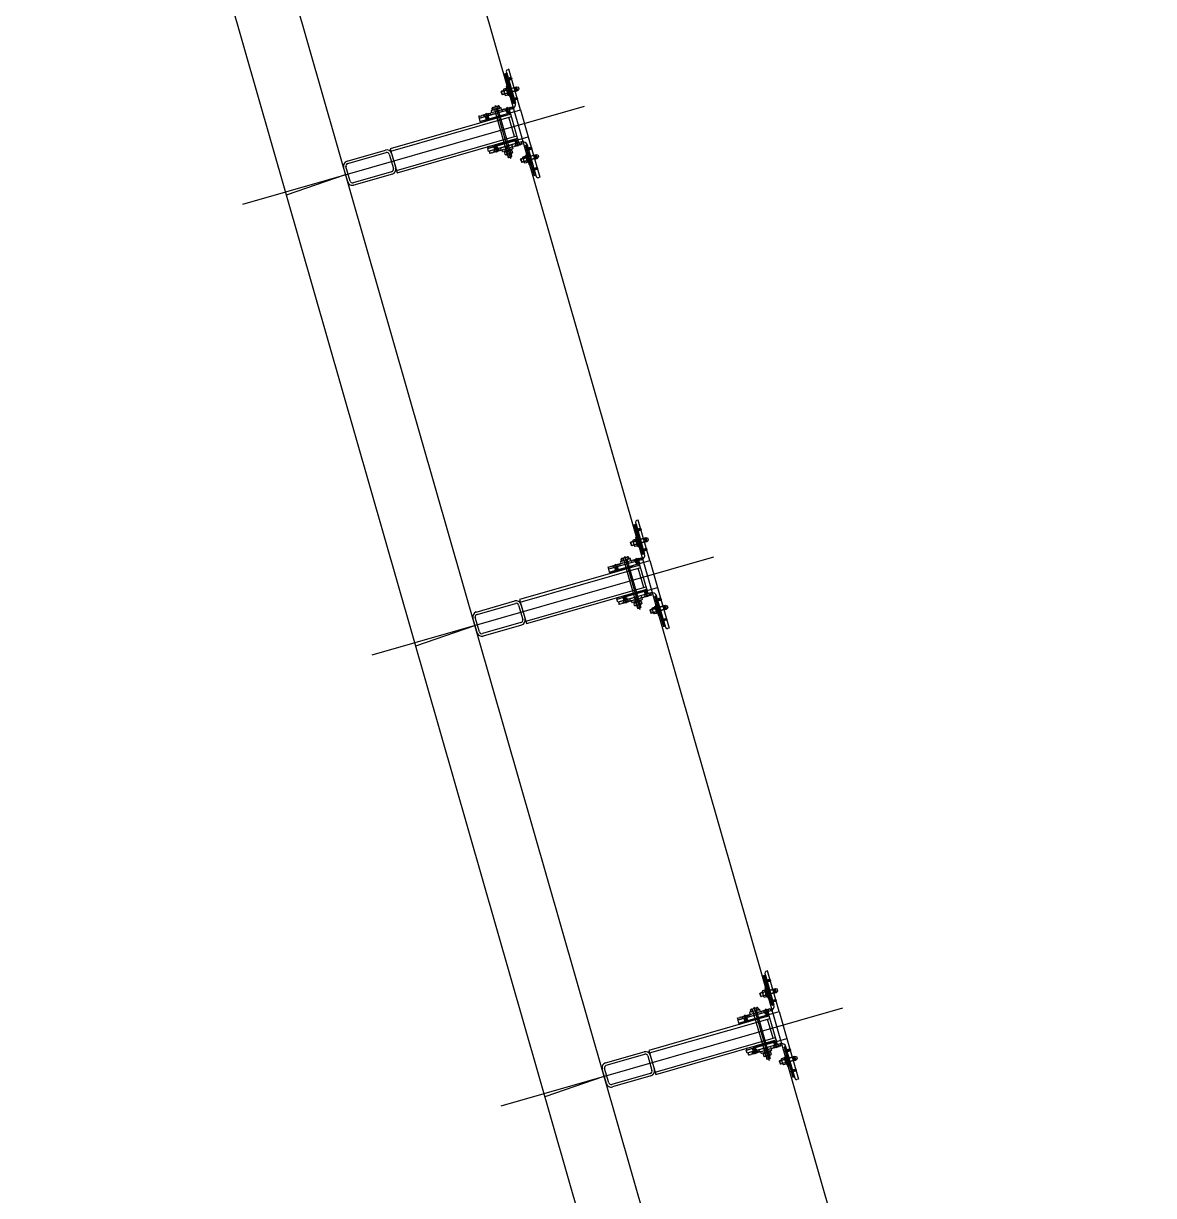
# Model space of a CAD drawing. Extents: x 809487 to 809680, y 818779 to 819225.
# Drawn here: x 809509.129 to 809512.747, y 819017.524 to 819021.277 of the extents above; entities that cross this region are included whole.
import ezdxf

# ---------------------------------------------------------------- set-up
doc = ezdxf.new("R2010")
doc.units = 0
for name, color, linetype in [('Default', 7, 'Continuous'), ('F-Glazing', 7, 'Continuous'), ('MAJ223__', 7, 'Continuous'), ('MAJ292_1', 7, 'Continuous'), ('MAJ292__', 7, 'Continuous'), ('MAJ314__scope', 7, 'Continuous'), ('MAJ318__', 7, 'Continuous'), ('MAJ322__', 7, 'Continuous'), ('MAJ325__', 7, 'Continuous'), ('MAJ520__', 7, 'Continuous'), ('WELDING', 7, 'Continuous')]:
    doc.layers.add(name, color=color, linetype=linetype)

# ---------------------------------------------------------------- blocks, each defined once
blk = doc.blocks.new('A$C62E2240C')
at = {"layer": 'MAJ223__'}
for p, q in [((-0.005, -0.01), (0.0181, -0.01)), ((0.005, -0.0058), (0.0135, -0.0058)), ((0.005, -0.0142), (0.0135, -0.0142)), ((0.0127, -0.005), (0.0127, -0.015))]:
    blk.add_line(p, q, dxfattribs=at)
blk.add_lwpolyline([(0, 0), (0.005, -0.005), (0.005, -0.015), (0, -0.02)], close=True, dxfattribs=at)
for points in [[(0, -0.0113), (0.0033, -0.0113), (0.0033, -0.0088), (0, -0.0088)], [(0.005, -0.005), (0.0127, -0.005), (0.0135, -0.0058), (0.0135, -0.0142), (0.0127, -0.015), (0.005, -0.015)]]:
    blk.add_lwpolyline(points, dxfattribs=at)
blk = doc.blocks.new('TM12NUT')
at = {"layer": 'Default'}
for p, q in [((0.0078, 0), (-0.0078, 0)), ((-0.0104, -0.0015), (-0.0104, -0.0085)), ((-0.0078, -0.01), (0.0078, -0.01)), ((-0.0052, -0.0085), (-0.0052, -0.0015)), ((0.0052, -0.0085), (0.0052, -0.0015)), ((0.0104, -0.0085), (0.0104, -0.0015))]:
    blk.add_line(p, q, dxfattribs=at)
for centre, radius, start, end in [((0, -0.0098), 0.00979, 57.7958, 122.2042), ((0.0078, -0.003), 0.00301, 30, 150), ((-0.0078, -0.003), 0.00301, 30, 150), ((-0.0078, -0.007), 0.00301, 210, 330), ((0, -0.0002), 0.00979, 237.7958, 302.2042), ((0.0078, -0.007), 0.00301, 210, 330)]:
    blk.add_arc(centre, radius, start, end, dxfattribs=at)
blk = doc.blocks.new('M12_WASH')
at = {"layer": 'Default'}
for p, q in [((0.0025, 0.0016), (0, 0.0009)), ((0, -0.0016), (0.0025, -0.0009))]:
    blk.add_line(p, q, dxfattribs=at)
blk.add_lwpolyline([(0, -0.012), (0.0025, -0.012), (0.0025, 0.012), (0, 0.012)], close=True, dxfattribs=at)
blk = doc.blocks.new('A$C392C4054')
at = {"layer": 'Default'}
for p, q in [((0.013, 0.05), (0, 0.05)), ((0.013, 0.047), (0, 0.047)), ((0.0016, 0.0468), (0.0016, 0)), ((0.0114, 0.0468), (0.0114, 0))]:
    blk.add_line(p, q, dxfattribs=at)
at = {"layer": 'MAJ292_1'}
for p, q in [((0.0005, 0.047), (0.0005, 0.0468)), ((0.0125, 0.047), (0.0125, 0.0468))]:
    blk.add_line(p, q, dxfattribs=at)
at = {"layer": 'MAJ318__'}
for p, q in [((0, 0.0517), (0.003, 0.057)), ((0, 0.0468), (0, 0.0517)), ((0.013, 0.0515), (0, 0.0515)), ((0.013, 0.0468), (0, 0.0468)), ((0.0005, 0.0468), (0.0005, 0.0011)), ((0.01, 0.057), (0.003, 0.057)), ((0.013, 0.0517), (0.01, 0.057)), ((0.0125, 0.0468), (0.0125, 0.0011)), ((0.013, 0.0468), (0.013, 0.0517)), ((0.0005, 0.0011), (0.0016, 0)), ((0.0125, 0.0011), (0.0005, 0.0011)), ((0.0054, 0), (0.0016, 0)), ((0.0065, 0.0011), (0.0054, 0)), ((0.0065, 0.0011), (0.0076, 0)), ((0.0114, 0), (0.0076, 0)), ((0.0114, 0), (0.0125, 0.0011))]:
    blk.add_line(p, q, dxfattribs=at)
blk = doc.blocks.new('M06MC13')
at = {"layer": 'Default'}
for p, q in [((-0.005, 0), (0.018, 0)), ((0.003, 0.0025), (0.013, 0.0025)), ((0.0125, -0.003), (0.0125, 0.003)), ((0.003, -0.0025), (0.013, -0.0025))]:
    blk.add_line(p, q, dxfattribs=at)
blk.add_lwpolyline([(0, -0.006), (0.003, -0.003), (0.003, 0.003), (0, 0.006)], close=True, dxfattribs=at)
for points in [[(0, 0.00075), (0.002, 0.00075), (0.002, -0.00075), (0, -0.00075)], [(0.003, -0.003), (0.0125, -0.003), (0.013, -0.0025), (0.013, 0.0025), (0.0125, 0.003), (0.003, 0.003)]]:
    blk.add_lwpolyline(points, dxfattribs=at)
blk = doc.blocks.new('M12HB160')
at = {"layer": 'Default'}
for p, q in [((-0.013, 0), (0.165, 0)), ((0.125, 0.005), (0.16, 0.005)), ((0.159, -0.006), (0.159, 0.006)), ((0.125, -0.005), (0.16, -0.005))]:
    blk.add_line(p, q, dxfattribs=at)
blk.add_lwpolyline([(-0.0065, -0.012), (-0.008, -0.0105), (-0.008, 0.0105), (-0.0065, 0.012), (0, 0.012), (0, -0.012)], close=True, dxfattribs=at)
for points in [[(-0.0064, 0.006), (0, 0.006), (0, 0.012), (-0.0064, 0.012)], [(0, -0.006), (0.159, -0.006), (0.16, -0.005), (0.16, 0.005), (0.159, 0.006), (0, 0.006)], [(0.124, -0.006), (0.125, -0.005), (0.125, 0.005), (0.124, 0.006)], [(-0.0064, -0.012), (0, -0.012), (0, -0.006), (-0.0064, -0.006)]]:
    blk.add_lwpolyline(points, dxfattribs=at)
for centre, radius, start, end in [((-0.0044, 0.009), 0.0036, 123.6264, 236.3736), ((0.004, 0), 0.012, 150, 210), ((-0.0044, -0.009), 0.0036, 123.6264, 236.3736)]:
    blk.add_arc(centre, radius, start, end, dxfattribs=at)
blk = doc.blocks.new('M12_NUT1')
at = {"layer": 'Default'}
blk.add_lwpolyline([(0.01, 0.0105), (0.01, -0.0105), (0.0085, -0.012), (0.0015, -0.012), (0, -0.0105), (0, 0.0105), (0.0015, 0.012), (0.0085, 0.012)], close=True, dxfattribs=at)
for points in [[(0.0016, 0.006), (0.0084, 0.006)], [(0.0016, 0.006), (0.0084, 0.006)], [(0.0084, -0.006), (0.0016, -0.006)], [(0.0084, -0.006), (0.0016, -0.006)]]:
    blk.add_lwpolyline(points, dxfattribs=at)
for centre, radius, start, end in [((0.0036, 0.009), 0.0036, 123.6264, 236.3736), ((0.012, 0), 0.012, 150, 210), ((0.0064, 0.009), 0.0036, 303.6264, 56.3736), ((-0.002, 0), 0.012, 330, 30), ((0.0036, -0.009), 0.0036, 123.6264, 236.3736), ((0.0064, -0.009), 0.0036, 303.6264, 56.3736)]:
    blk.add_arc(centre, radius, start, end, dxfattribs=at)

msp = doc.modelspace()

# ---------------------------------------------------------------- linework, layer by layer
at = {"layer": 'F-Glazing'}
for p, q in [((809509.8309, 819020.6991), (809510.9248, 819021.0128)), ((809510.7202, 819021.0009), (809510.7202, 819021.0009)), ((809510.7202, 819021.0009), (809510.745, 819020.9144)), ((809510.7011, 819020.9154), (809510.6834, 819020.9769)), ((809510.2449, 819019.2553), (809511.3389, 819019.5689)), ((809511.1342, 819019.5571), (809511.1342, 819019.5571)), ((809511.1342, 819019.5571), (809511.159, 819019.4706)), ((809511.1151, 819019.4715), (809511.0975, 819019.533)), ((809510.6589, 819017.8114), (809511.7529, 819018.1251)), ((809511.5482, 819018.1132), (809511.5482, 819018.1132)), ((809511.5482, 819018.1132), (809511.573, 819018.0267)), ((809511.5291, 819018.0276), (809511.5115, 819018.0891))]:
    msp.add_line(p, q, dxfattribs=at)
for points in [[(809510.6889, 819020.9868), (809510.6875, 819020.9916), (809510.593, 819020.9593), (809510.5916, 819020.9641)], [(809510.711, 819020.9099), (809510.7123, 819020.9051), (809510.6151, 819020.8824), (809510.6164, 819020.8776)], [(809511.1029, 819019.5429), (809511.1016, 819019.5477), (809511.007, 819019.5154), (809511.0056, 819019.5202)], [(809511.125, 819019.466), (809511.1264, 819019.4612), (809511.0291, 819019.4385), (809511.0305, 819019.4337)], [(809511.517, 819018.099), (809511.5156, 819018.1038), (809511.421, 819018.0715), (809511.4197, 819018.0763)], [(809511.539, 819018.0221), (809511.5404, 819018.0173), (809511.4431, 819017.9946), (809511.4445, 819017.9898)]]:
    msp.add_lwpolyline(points, close=True, dxfattribs=at)
at = {"layer": 'MAJ223__'}
for points in [[(809510.6249, 819020.9918), (809510.6268, 819020.9908), (809510.6278, 819020.9927), (809510.6297, 819020.9916), (809510.6307, 819020.9935), (809510.6325, 819020.9925), (809510.6336, 819020.9943), (809510.6354, 819020.9933), (809510.6364, 819020.9951), (809510.6383, 819020.9941), (809510.6393, 819020.996), (809510.6412, 819020.9949), (809510.6422, 819020.9968), (809510.6441, 819020.9958), (809510.6451, 819020.9976), (809510.647, 819020.9966), (809510.648, 819020.9984), (809510.6498, 819020.9974), (809510.6509, 819020.9993), (809510.6527, 819020.9982), (809510.6537, 819021.0001), (809510.6556, 819020.9991), (809510.6566, 819021.0009), (809510.6585, 819020.9999), (809510.6595, 819021.0018), (809510.6614, 819021.0007), (809510.663, 819020.995), (809510.6255, 819020.9842), (809510.6239, 819020.99)], [(809510.6594, 819020.8717), (809510.6604, 819020.8735), (809510.6623, 819020.8725), (809510.6633, 819020.8744), (809510.6651, 819020.8733), (809510.6662, 819020.8752), (809510.668, 819020.8742), (809510.669, 819020.876), (809510.6709, 819020.875), (809510.6719, 819020.8768), (809510.6738, 819020.8758), (809510.6748, 819020.8777), (809510.6767, 819020.8766), (809510.6777, 819020.8785), (809510.6796, 819020.8775), (809510.6806, 819020.8793), (809510.6824, 819020.8783), (809510.6835, 819020.8801), (809510.6853, 819020.8791), (809510.6863, 819020.881), (809510.6882, 819020.8799), (809510.6892, 819020.8818), (809510.6911, 819020.8808), (809510.6921, 819020.8826), (809510.694, 819020.8816), (809510.695, 819020.8835), (809510.6933, 819020.8892), (809510.6559, 819020.8785), (809510.6575, 819020.8727)], [(809511.0389, 819019.548), (809511.0408, 819019.5469), (809511.0418, 819019.5488), (809511.0437, 819019.5478), (809511.0447, 819019.5496), (809511.0466, 819019.5486), (809511.0476, 819019.5504), (809511.0494, 819019.5494), (809511.0505, 819019.5513), (809511.0523, 819019.5502), (809511.0534, 819019.5521), (809511.0552, 819019.5511), (809511.0562, 819019.5529), (809511.0581, 819019.5519), (809511.0591, 819019.5537), (809511.061, 819019.5527), (809511.062, 819019.5546), (809511.0639, 819019.5535), (809511.0649, 819019.5554), (809511.0667, 819019.5544), (809511.0678, 819019.5562), (809511.0696, 819019.5552), (809511.0707, 819019.5571), (809511.0725, 819019.556), (809511.0735, 819019.5579), (809511.0754, 819019.5569), (809511.077, 819019.5511), (809511.0396, 819019.5403), (809511.0379, 819019.5461)], [(809511.0734, 819019.4278), (809511.0744, 819019.4297), (809511.0763, 819019.4286), (809511.0773, 819019.4305), (809511.0792, 819019.4295), (809511.0802, 819019.4313), (809511.082, 819019.4303), (809511.0831, 819019.4321), (809511.0849, 819019.4311), (809511.086, 819019.433), (809511.0878, 819019.4319), (809511.0888, 819019.4338), (809511.0907, 819019.4328), (809511.0917, 819019.4346), (809511.0936, 819019.4336), (809511.0946, 819019.4354), (809511.0965, 819019.4344), (809511.0975, 819019.4363), (809511.0993, 819019.4352), (809511.1004, 819019.4371), (809511.1022, 819019.4361), (809511.1033, 819019.4379), (809511.1051, 819019.4369), (809511.1061, 819019.4388), (809511.108, 819019.4377), (809511.109, 819019.4396), (809511.1074, 819019.4453), (809511.0699, 819019.4346), (809511.0715, 819019.4288)], [(809511.453, 819018.1041), (809511.4548, 819018.1031), (809511.4558, 819018.1049), (809511.4577, 819018.1039), (809511.4587, 819018.1057), (809511.4606, 819018.1047), (809511.4616, 819018.1066), (809511.4635, 819018.1055), (809511.4645, 819018.1074), (809511.4663, 819018.1064), (809511.4674, 819018.1082), (809511.4692, 819018.1072), (809511.4703, 819018.1091), (809511.4721, 819018.108), (809511.4731, 819018.1099), (809511.475, 819018.1088), (809511.476, 819018.1107), (809511.4779, 819018.1097), (809511.4789, 819018.1115), (809511.4808, 819018.1105), (809511.4818, 819018.1124), (809511.4837, 819018.1113), (809511.4847, 819018.1132), (809511.4865, 819018.1122), (809511.4876, 819018.114), (809511.4894, 819018.113), (809511.4911, 819018.1072), (809511.4536, 819018.0965), (809511.4519, 819018.1022)], [(809511.4874, 819017.9839), (809511.4884, 819017.9858), (809511.4903, 819017.9848), (809511.4913, 819017.9866), (809511.4932, 819017.9856), (809511.4942, 819017.9874), (809511.4961, 819017.9864), (809511.4971, 819017.9883), (809511.4989, 819017.9872), (809511.5, 819017.9891), (809511.5018, 819017.9881), (809511.5029, 819017.9899), (809511.5047, 819017.9889), (809511.5057, 819017.9907), (809511.5076, 819017.9897), (809511.5086, 819017.9916), (809511.5105, 819017.9905), (809511.5115, 819017.9924), (809511.5134, 819017.9914), (809511.5144, 819017.9932), (809511.5163, 819017.9922), (809511.5173, 819017.9941), (809511.5191, 819017.993), (809511.5202, 819017.9949), (809511.522, 819017.9939), (809511.523, 819017.9957), (809511.5214, 819018.0015), (809511.4839, 819017.9907), (809511.4856, 819017.985)]]:
    msp.add_lwpolyline(points, close=True, dxfattribs=at)
at = {"layer": 'MAJ292__'}
for p, q in [((809510.3055, 819020.8685), (809510.6911, 819020.9791)), ((809510.3231, 819020.807), (809510.7088, 819020.9176)), ((809510.7195, 819019.4246), (809511.1051, 819019.5352)), ((809510.7372, 819019.3631), (809511.1228, 819019.4737)), ((809511.1335, 819017.9808), (809511.5192, 819018.0913)), ((809511.1512, 819017.9192), (809511.5368, 819018.0298))]:
    msp.add_line(p, q, dxfattribs=at)
for points in [[(809510.5877, 819020.9733), (809510.5904, 819020.9637), (809510.7202, 819021.0009), (809510.683, 819021.1307), (809510.6782, 819021.1293)], [(809510.6747, 819021.1232), (809510.7037, 819021.0222)], [(809510.6934, 819021.0037), (809510.5877, 819020.9733)], [(809510.618, 819020.8676), (809510.6152, 819020.8772), (809510.745, 819020.9144), (809510.7822, 819020.7847), (809510.7774, 819020.7833)], [(809510.1649, 819020.8365), (809510.2879, 819020.8718)], [(809510.7237, 819020.8979), (809510.618, 819020.8676)], [(809510.7712, 819020.7867), (809510.7423, 819020.8876)], [(809510.1671, 819020.8288), (809510.2901, 819020.8641)], [(809510.3, 819020.8586), (809510.3132, 819020.8125)], [(809510.3077, 819020.8608), (809510.3209, 819020.8147)], [(809510.1671, 819020.7706), (809510.1539, 819020.8167)], [(809510.1748, 819020.7728), (809510.1616, 819020.8189)], [(809510.3077, 819020.8026), (809510.1847, 819020.7673)], [(809510.31, 819020.7949), (809510.1869, 819020.7596)], [(809511.0017, 819019.5295), (809511.0044, 819019.5199), (809511.1342, 819019.5571), (809511.097, 819019.6868), (809511.0922, 819019.6855)], [(809511.0888, 819019.6793), (809511.1177, 819019.5783)], [(809511.1074, 819019.5598), (809511.0017, 819019.5295)], [(809511.032, 819019.4237), (809511.0292, 819019.4333), (809511.159, 819019.4706), (809511.1962, 819019.3408), (809511.1914, 819019.3394)], [(809511.1377, 819019.4541), (809511.032, 819019.4237)], [(809511.1852, 819019.3428), (809511.1563, 819019.4438)], [(809510.5789, 819019.3926), (809510.7019, 819019.4279)], [(809510.5811, 819019.3849), (809510.7041, 819019.4202)], [(809510.714, 819019.4147), (809510.7273, 819019.3686)], [(809510.7217, 819019.4169), (809510.7349, 819019.3708)], [(809510.5811, 819019.3267), (809510.5679, 819019.3728)], [(809510.5888, 819019.3289), (809510.5756, 819019.3751)], [(809510.7218, 819019.3587), (809510.5987, 819019.3234)], [(809510.724, 819019.351), (809510.6009, 819019.3157)], [(809511.4157, 819018.0856), (809511.4185, 819018.076), (809511.5482, 819018.1132), (809511.511, 819018.243), (809511.5062, 819018.2416)], [(809511.5028, 819018.2354), (809511.5317, 819018.1345)], [(809511.5214, 819018.1159), (809511.4157, 819018.0856)], [(809511.446, 819017.9799), (809511.4433, 819017.9895), (809511.573, 819018.0267), (809511.6103, 819017.8969), (809511.6054, 819017.8955)], [(809510.9929, 819017.9488), (809511.116, 819017.984)], [(809511.5518, 819018.0102), (809511.446, 819017.9799)], [(809511.5993, 819017.899), (809511.5703, 819017.9999)], [(809510.9951, 819017.9411), (809511.1182, 819017.9764)], [(809511.1281, 819017.9709), (809511.1413, 819017.9247)], [(809511.1357, 819017.9731), (809511.149, 819017.9269)], [(809510.9952, 819017.8828), (809510.9819, 819017.929)], [(809511.0029, 819017.885), (809510.9896, 819017.9312)], [(809511.1358, 819017.9148), (809511.0128, 819017.8796)], [(809511.138, 819017.9071), (809511.015, 819017.8719)]]:
    msp.add_lwpolyline(points, dxfattribs=at)
for points in [[(809510.3033, 819020.8762), (809510.3253, 819020.7993), (809510.711, 819020.9099), (809510.6889, 819020.9868)], [(809510.7173, 819019.4323), (809510.7394, 819019.3554), (809511.125, 819019.466), (809511.1029, 819019.5429)], [(809511.1313, 819017.9885), (809511.1534, 819017.9116), (809511.539, 819018.0221), (809511.517, 819018.099)]]:
    msp.add_lwpolyline(points, close=True, dxfattribs=at)
for centre, radius, start, end in [((809510.6795, 819021.1245), 0.005, 106, 196), ((809510.6893, 819021.0181), 0.015, 286, 16), ((809510.2923, 819020.8564), 0.016, 16, 106), ((809510.7279, 819020.8835), 0.015, 16, 106), ((809510.1693, 819020.8211), 0.016, 106, 196), ((809510.2923, 819020.8564), 0.008, 16, 106), ((809510.1693, 819020.8211), 0.008, 106, 196), ((809510.3055, 819020.8103), 0.008, 286, 16), ((809510.3055, 819020.8103), 0.016, 286, 16), ((809510.1825, 819020.775), 0.016, 196, 286), ((809510.1825, 819020.775), 0.008, 196, 286), ((809510.776, 819020.7881), 0.005, 196, 286), ((809511.0936, 819019.6807), 0.005, 106, 196), ((809511.1033, 819019.5742), 0.015, 286, 16), ((809511.1419, 819019.4396), 0.015, 16, 106), ((809510.7063, 819019.4125), 0.016, 16, 106), ((809510.7063, 819019.4125), 0.008, 16, 106), ((809510.5833, 819019.3773), 0.016, 106, 196), ((809510.5833, 819019.3773), 0.008, 106, 196), ((809510.7196, 819019.3664), 0.008, 286, 16), ((809510.7196, 819019.3664), 0.016, 286, 16), ((809511.19, 819019.3442), 0.005, 196, 286), ((809510.5965, 819019.3311), 0.016, 196, 286), ((809510.5965, 819019.3311), 0.008, 196, 286), ((809511.5076, 819018.2368), 0.005, 106, 196), ((809511.5173, 819018.1303), 0.015, 286, 16), ((809511.1204, 819017.9687), 0.016, 16, 106), ((809511.5559, 819017.9958), 0.015, 16, 106), ((809510.9973, 819017.9334), 0.016, 106, 196), ((809510.9973, 819017.9334), 0.008, 106, 196), ((809511.1204, 819017.9687), 0.008, 16, 106), ((809511.1336, 819017.9225), 0.008, 286, 16), ((809511.1336, 819017.9225), 0.016, 286, 16), ((809511.0106, 819017.8872), 0.016, 196, 286), ((809511.0106, 819017.8872), 0.008, 196, 286), ((809511.6041, 819017.9003), 0.005, 196, 286)]:
    msp.add_arc(centre, radius, start, end, dxfattribs=at)
at = {"layer": 'MAJ314__scope'}
for p, q in [((809512.7472, 819013.8592), (809509.874, 819023.8795)), ((809512.3134, 819013.2856), (809509.3211, 819023.721)), ((809512.124, 819013.2204), (809509.1289, 819023.6659)), ((809509.9711, 819020.7284), (809510.1605, 819020.7936)), ((809510.3852, 819019.2846), (809510.5745, 819019.3498)), ((809510.7992, 819017.8407), (809510.9886, 819017.9059))]:
    msp.add_line(p, q, dxfattribs=at)
at = {"layer": 'MAJ322__'}
for points in [[(809510.6705, 819021.1161), (809510.6763, 819021.1178), (809510.7038, 819021.0218), (809510.698, 819021.0201)], [(809510.6934, 819021.0037), (809510.5895, 819020.9739), (809510.5874, 819020.9811), (809510.5893, 819020.9801), (809510.5903, 819020.9819), (809510.5922, 819020.9809), (809510.5932, 819020.9827), (809510.595, 819020.9817), (809510.5961, 819020.9836), (809510.5979, 819020.9825), (809510.599, 819020.9844), (809510.6008, 819020.9834), (809510.6018, 819020.9852), (809510.6037, 819020.9842), (809510.6047, 819020.986), (809510.6066, 819020.985), (809510.6076, 819020.9869), (809510.6095, 819020.9858), (809510.6105, 819020.9877), (809510.6123, 819020.9867), (809510.6134, 819020.9885), (809510.6152, 819020.9875), (809510.6163, 819020.9894), (809510.6181, 819020.9883), (809510.6191, 819020.9902), (809510.621, 819020.9891), (809510.622, 819020.991), (809510.6239, 819020.99), (809510.6249, 819020.9918), (809510.6268, 819020.9908), (809510.6278, 819020.9927), (809510.6297, 819020.9916), (809510.6307, 819020.9935), (809510.6325, 819020.9925), (809510.6336, 819020.9943), (809510.6354, 819020.9933), (809510.6364, 819020.9951), (809510.6383, 819020.9941), (809510.6393, 819020.996), (809510.6412, 819020.9949), (809510.6422, 819020.9968), (809510.6441, 819020.9958), (809510.6451, 819020.9976), (809510.647, 819020.9966), (809510.648, 819020.9984), (809510.6498, 819020.9974), (809510.6509, 819020.9993), (809510.6527, 819020.9982), (809510.6537, 819021.0001), (809510.6556, 819020.9991), (809510.6566, 819021.0009), (809510.6585, 819020.9999), (809510.6595, 819021.0018), (809510.6614, 819021.0007), (809510.6624, 819021.0026), (809510.6643, 819021.0016), (809510.6653, 819021.0034), (809510.6671, 819021.0024), (809510.6682, 819021.0042), (809510.67, 819021.0032), (809510.6711, 819021.0051), (809510.6729, 819021.004), (809510.6739, 819021.0059), (809510.6758, 819021.0049), (809510.6768, 819021.0067), (809510.6787, 819021.0057), (809510.6797, 819021.0075), (809510.6816, 819021.0065), (809510.6826, 819021.0084), (809510.6844, 819021.0073), (809510.6855, 819021.0092), (809510.6873, 819021.0082), (809510.6884, 819021.01), (809510.6902, 819021.009), (809510.6903, 819021.009), (809510.6913, 819021.0109)], [(809510.7237, 819020.8979), (809510.6198, 819020.8681), (809510.6219, 819020.8609), (809510.6229, 819020.8628), (809510.6248, 819020.8618), (809510.6258, 819020.8636), (809510.6276, 819020.8626), (809510.6287, 819020.8644), (809510.6305, 819020.8634), (809510.6316, 819020.8653), (809510.6334, 819020.8642), (809510.6344, 819020.8661), (809510.6363, 819020.8651), (809510.6373, 819020.8669), (809510.6392, 819020.8659), (809510.6402, 819020.8677), (809510.6421, 819020.8667), (809510.6431, 819020.8686), (809510.6449, 819020.8675), (809510.646, 819020.8694), (809510.6478, 819020.8684), (809510.6489, 819020.8702), (809510.6507, 819020.8692), (809510.6517, 819020.871), (809510.6536, 819020.87), (809510.6546, 819020.8719), (809510.6565, 819020.8708), (809510.6575, 819020.8727), (809510.6594, 819020.8717), (809510.6604, 819020.8735), (809510.6623, 819020.8725), (809510.6633, 819020.8744), (809510.6651, 819020.8733), (809510.6662, 819020.8752), (809510.668, 819020.8742), (809510.669, 819020.876), (809510.6709, 819020.875), (809510.6719, 819020.8768), (809510.6738, 819020.8758), (809510.6748, 819020.8777), (809510.6767, 819020.8766), (809510.6777, 819020.8785), (809510.6796, 819020.8775), (809510.6806, 819020.8793), (809510.6824, 819020.8783), (809510.6835, 819020.8801), (809510.6853, 819020.8791), (809510.6863, 819020.881), (809510.6882, 819020.8799), (809510.6892, 819020.8818), (809510.6911, 819020.8808), (809510.6921, 819020.8826), (809510.694, 819020.8816), (809510.695, 819020.8835), (809510.6969, 819020.8824), (809510.6979, 819020.8843), (809510.6997, 819020.8833), (809510.7008, 819020.8851), (809510.7026, 819020.8841), (809510.7037, 819020.8859), (809510.7055, 819020.8849), (809510.7065, 819020.8868), (809510.7084, 819020.8857), (809510.7094, 819020.8876), (809510.7113, 819020.8866), (809510.7123, 819020.8884), (809510.7142, 819020.8874), (809510.7152, 819020.8892), (809510.717, 819020.8882), (809510.7181, 819020.8901), (809510.7199, 819020.889), (809510.721, 819020.8909), (809510.7228, 819020.8899), (809510.7238, 819020.8917), (809510.7239, 819020.8917), (809510.7258, 819020.8907)], [(809510.7639, 819020.7904), (809510.7697, 819020.7921), (809510.7422, 819020.8881), (809510.7364, 819020.8864)], [(809511.0845, 819019.6723), (809511.0903, 819019.6739), (809511.1178, 819019.5779), (809511.1121, 819019.5763)], [(809511.1074, 819019.5598), (809511.0035, 819019.53), (809511.0014, 819019.5372), (809511.0033, 819019.5362), (809511.0043, 819019.538), (809511.0062, 819019.537), (809511.0072, 819019.5389), (809511.0091, 819019.5378), (809511.0101, 819019.5397), (809511.012, 819019.5387), (809511.013, 819019.5405), (809511.0148, 819019.5395), (809511.0159, 819019.5413), (809511.0177, 819019.5403), (809511.0187, 819019.5422), (809511.0206, 819019.5411), (809511.0216, 819019.543), (809511.0235, 819019.542), (809511.0245, 819019.5438), (809511.0264, 819019.5428), (809511.0274, 819019.5447), (809511.0293, 819019.5436), (809511.0303, 819019.5455), (809511.0321, 819019.5445), (809511.0332, 819019.5463), (809511.035, 819019.5453), (809511.0361, 819019.5471), (809511.0379, 819019.5461), (809511.0389, 819019.548), (809511.0408, 819019.5469), (809511.0418, 819019.5488), (809511.0437, 819019.5478), (809511.0447, 819019.5496), (809511.0466, 819019.5486), (809511.0476, 819019.5504), (809511.0494, 819019.5494), (809511.0505, 819019.5513), (809511.0523, 819019.5502), (809511.0534, 819019.5521), (809511.0552, 819019.5511), (809511.0562, 819019.5529), (809511.0581, 819019.5519), (809511.0591, 819019.5537), (809511.061, 819019.5527), (809511.062, 819019.5546), (809511.0639, 819019.5535), (809511.0649, 819019.5554), (809511.0667, 819019.5544), (809511.0678, 819019.5562), (809511.0696, 819019.5552), (809511.0707, 819019.5571), (809511.0725, 819019.556), (809511.0735, 819019.5579), (809511.0754, 819019.5569), (809511.0764, 819019.5587), (809511.0783, 819019.5577), (809511.0793, 819019.5595), (809511.0812, 819019.5585), (809511.0822, 819019.5604), (809511.084, 819019.5593), (809511.0851, 819019.5612), (809511.0869, 819019.5602), (809511.088, 819019.562), (809511.0898, 819019.561), (809511.0908, 819019.5628), (809511.0927, 819019.5618), (809511.0937, 819019.5637), (809511.0956, 819019.5626), (809511.0966, 819019.5645), (809511.0985, 819019.5635), (809511.0995, 819019.5653), (809511.1013, 819019.5643), (809511.1024, 819019.5662), (809511.1042, 819019.5651), (809511.1043, 819019.5652), (809511.1054, 819019.567)], [(809511.1377, 819019.4541), (809511.0338, 819019.4243), (809511.0359, 819019.4171), (809511.0369, 819019.4189), (809511.0388, 819019.4179), (809511.0398, 819019.4197), (809511.0417, 819019.4187), (809511.0427, 819019.4206), (809511.0446, 819019.4195), (809511.0456, 819019.4214), (809511.0474, 819019.4204), (809511.0485, 819019.4222), (809511.0503, 819019.4212), (809511.0513, 819019.423), (809511.0532, 819019.422), (809511.0542, 819019.4239), (809511.0561, 819019.4228), (809511.0571, 819019.4247), (809511.059, 819019.4237), (809511.06, 819019.4255), (809511.0619, 819019.4245), (809511.0629, 819019.4264), (809511.0647, 819019.4253), (809511.0658, 819019.4272), (809511.0676, 819019.4261), (809511.0687, 819019.428), (809511.0705, 819019.427), (809511.0715, 819019.4288), (809511.0734, 819019.4278), (809511.0744, 819019.4297), (809511.0763, 819019.4286), (809511.0773, 819019.4305), (809511.0792, 819019.4295), (809511.0802, 819019.4313), (809511.082, 819019.4303), (809511.0831, 819019.4321), (809511.0849, 819019.4311), (809511.086, 819019.433), (809511.0878, 819019.4319), (809511.0888, 819019.4338), (809511.0907, 819019.4328), (809511.0917, 819019.4346), (809511.0936, 819019.4336), (809511.0946, 819019.4354), (809511.0965, 819019.4344), (809511.0975, 819019.4363), (809511.0993, 819019.4352), (809511.1004, 819019.4371), (809511.1022, 819019.4361), (809511.1033, 819019.4379), (809511.1051, 819019.4369), (809511.1061, 819019.4388), (809511.108, 819019.4377), (809511.109, 819019.4396), (809511.1109, 819019.4386), (809511.1119, 819019.4404), (809511.1138, 819019.4394), (809511.1148, 819019.4412), (809511.1166, 819019.4402), (809511.1177, 819019.4421), (809511.1195, 819019.441), (809511.1206, 819019.4429), (809511.1224, 819019.4419), (809511.1234, 819019.4437), (809511.1253, 819019.4427), (809511.1263, 819019.4445), (809511.1282, 819019.4435), (809511.1292, 819019.4454), (809511.1311, 819019.4443), (809511.1321, 819019.4462), (809511.1339, 819019.4452), (809511.135, 819019.447), (809511.1368, 819019.446), (809511.1379, 819019.4478), (809511.138, 819019.4479), (809511.1398, 819019.4468)], [(809511.1779, 819019.3465), (809511.1837, 819019.3482), (809511.1562, 819019.4442), (809511.1504, 819019.4425)], [(809511.4986, 819018.2284), (809511.5043, 819018.2301), (809511.5318, 819018.1341), (809511.5261, 819018.1324)], [(809511.5214, 819018.1159), (809511.4175, 819018.0861), (809511.4155, 819018.0933), (809511.4173, 819018.0923), (809511.4184, 819018.0942), (809511.4202, 819018.0931), (809511.4212, 819018.095), (809511.4231, 819018.094), (809511.4241, 819018.0958), (809511.426, 819018.0948), (809511.427, 819018.0966), (809511.4289, 819018.0956), (809511.4299, 819018.0975), (809511.4317, 819018.0964), (809511.4328, 819018.0983), (809511.4346, 819018.0973), (809511.4357, 819018.0991), (809511.4375, 819018.0981), (809511.4385, 819018.1), (809511.4404, 819018.0989), (809511.4414, 819018.1008), (809511.4433, 819018.0998), (809511.4443, 819018.1016), (809511.4462, 819018.1006), (809511.4472, 819018.1024), (809511.449, 819018.1014), (809511.4501, 819018.1033), (809511.4519, 819018.1022), (809511.453, 819018.1041), (809511.4548, 819018.1031), (809511.4558, 819018.1049), (809511.4577, 819018.1039), (809511.4587, 819018.1057), (809511.4606, 819018.1047), (809511.4616, 819018.1066), (809511.4635, 819018.1055), (809511.4645, 819018.1074), (809511.4663, 819018.1064), (809511.4674, 819018.1082), (809511.4692, 819018.1072), (809511.4703, 819018.1091), (809511.4721, 819018.108), (809511.4731, 819018.1099), (809511.475, 819018.1088), (809511.476, 819018.1107), (809511.4779, 819018.1097), (809511.4789, 819018.1115), (809511.4808, 819018.1105), (809511.4818, 819018.1124), (809511.4837, 819018.1113), (809511.4847, 819018.1132), (809511.4865, 819018.1122), (809511.4876, 819018.114), (809511.4894, 819018.113), (809511.4904, 819018.1148), (809511.4923, 819018.1138), (809511.4933, 819018.1157), (809511.4952, 819018.1146), (809511.4962, 819018.1165), (809511.4981, 819018.1155), (809511.4991, 819018.1173), (809511.501, 819018.1163), (809511.502, 819018.1181), (809511.5038, 819018.1171), (809511.5049, 819018.119), (809511.5067, 819018.1179), (809511.5078, 819018.1198), (809511.5096, 819018.1188), (809511.5106, 819018.1206), (809511.5125, 819018.1196), (809511.5135, 819018.1215), (809511.5154, 819018.1204), (809511.5164, 819018.1223), (809511.5183, 819018.1213), (809511.5183, 819018.1213), (809511.5194, 819018.1231)], [(809511.5518, 819018.0102), (809511.4479, 819017.9804), (809511.4499, 819017.9732), (809511.451, 819017.975), (809511.4528, 819017.974), (809511.4538, 819017.9759), (809511.4557, 819017.9748), (809511.4567, 819017.9767), (809511.4586, 819017.9757), (809511.4596, 819017.9775), (809511.4615, 819017.9765), (809511.4625, 819017.9783), (809511.4643, 819017.9773), (809511.4654, 819017.9792), (809511.4672, 819017.9781), (809511.4683, 819017.98), (809511.4701, 819017.979), (809511.4711, 819017.9808), (809511.473, 819017.9798), (809511.474, 819017.9817), (809511.4759, 819017.9806), (809511.4769, 819017.9825), (809511.4788, 819017.9815), (809511.4798, 819017.9833), (809511.4816, 819017.9823), (809511.4827, 819017.9841), (809511.4845, 819017.9831), (809511.4856, 819017.985), (809511.4874, 819017.9839), (809511.4884, 819017.9858), (809511.4903, 819017.9848), (809511.4913, 819017.9866), (809511.4932, 819017.9856), (809511.4942, 819017.9874), (809511.4961, 819017.9864), (809511.4971, 819017.9883), (809511.4989, 819017.9872), (809511.5, 819017.9891), (809511.5018, 819017.9881), (809511.5029, 819017.9899), (809511.5047, 819017.9889), (809511.5057, 819017.9907), (809511.5076, 819017.9897), (809511.5086, 819017.9916), (809511.5105, 819017.9905), (809511.5115, 819017.9924), (809511.5134, 819017.9914), (809511.5144, 819017.9932), (809511.5163, 819017.9922), (809511.5173, 819017.9941), (809511.5191, 819017.993), (809511.5202, 819017.9949), (809511.522, 819017.9939), (809511.523, 819017.9957), (809511.5249, 819017.9947), (809511.5259, 819017.9965), (809511.5278, 819017.9955), (809511.5288, 819017.9974), (809511.5307, 819017.9963), (809511.5317, 819017.9982), (809511.5336, 819017.9972), (809511.5346, 819017.999), (809511.5364, 819017.998), (809511.5375, 819017.9998), (809511.5393, 819017.9988), (809511.5403, 819018.0007), (809511.5422, 819017.9996), (809511.5432, 819018.0015), (809511.5451, 819018.0005), (809511.5461, 819018.0023), (809511.548, 819018.0013), (809511.549, 819018.0032), (809511.5509, 819018.0021), (809511.5519, 819018.004), (809511.552, 819018.004), (809511.5538, 819018.003)], [(809511.592, 819017.9027), (809511.5977, 819017.9043), (809511.5702, 819018.0003), (809511.5644, 819017.9987)]]:
    msp.add_lwpolyline(points, close=True, dxfattribs=at)
for points in [[(809510.6845, 819021.0456), (809510.6809, 819021.058), (809510.6817, 819021.0609), (809510.6795, 819021.063), (809510.6757, 819021.0764)], [(809510.6763, 819021.0776), (809510.6826, 819021.0794), (809510.692, 819021.0467), (809510.6857, 819021.0449)], [(809510.6259, 819020.9973), (809510.6273, 819020.9925), (809510.6278, 819020.9927), (809510.6297, 819020.9916), (809510.6307, 819020.9935), (809510.6325, 819020.9925), (809510.6336, 819020.9943), (809510.6354, 819020.9933), (809510.6364, 819020.9951), (809510.6383, 819020.9941), (809510.6393, 819020.996)], [(809510.6574, 819021.0074), (809510.645, 819021.0038), (809510.6429, 819021.0017), (809510.64, 819021.0024), (809510.6266, 819020.9986)], [(809510.6393, 819020.996), (809510.6412, 819020.9949), (809510.6422, 819020.9968), (809510.6441, 819020.9958), (809510.6451, 819020.9976), (809510.647, 819020.9966), (809510.648, 819020.9984), (809510.6498, 819020.9974), (809510.6509, 819020.9993), (809510.6527, 819020.9982), (809510.6537, 819021.0001), (809510.6556, 819020.9991), (809510.6566, 819021.0009), (809510.6585, 819020.9999), (809510.6595, 819021.0018), (809510.66, 819021.0019), (809510.6586, 819021.0067)], [(809510.6631, 819020.8676), (809510.6618, 819020.8724), (809510.6623, 819020.8725), (809510.6633, 819020.8744), (809510.6651, 819020.8733), (809510.6662, 819020.8752), (809510.668, 819020.8742), (809510.669, 819020.876), (809510.6709, 819020.875), (809510.6719, 819020.8768), (809510.6738, 819020.8758)], [(809510.6951, 819020.8757), (809510.6827, 819020.8721), (809510.6798, 819020.8729), (809510.6777, 819020.8707), (809510.6644, 819020.8669)], [(809510.6738, 819020.8758), (809510.6748, 819020.8777), (809510.6767, 819020.8766), (809510.6777, 819020.8785), (809510.6796, 819020.8775), (809510.6806, 819020.8793), (809510.6824, 819020.8783), (809510.6835, 819020.8801), (809510.6853, 819020.8791), (809510.6863, 819020.881), (809510.6882, 819020.8799), (809510.6892, 819020.8818), (809510.6911, 819020.8808), (809510.6921, 819020.8826), (809510.694, 819020.8816), (809510.6945, 819020.8817), (809510.6958, 819020.8769)], [(809510.7384, 819020.8576), (809510.742, 819020.8452), (809510.7441, 819020.8431), (809510.7434, 819020.8402), (809510.7472, 819020.8269)], [(809510.7485, 819020.8262), (809510.7547, 819020.828), (809510.7453, 819020.8606), (809510.7391, 819020.8589)], [(809511.0985, 819019.6018), (809511.095, 819019.6142), (809511.0957, 819019.6171), (809511.0935, 819019.6192), (809511.0897, 819019.6325)], [(809511.0904, 819019.6338), (809511.0966, 819019.6356), (809511.106, 819019.6029), (809511.0997, 819019.6011)], [(809511.0714, 819019.5635), (809511.059, 819019.56), (809511.0569, 819019.5578), (809511.054, 819019.5585), (809511.0406, 819019.5547)], [(809511.0534, 819019.5521), (809511.0552, 819019.5511), (809511.0562, 819019.5529), (809511.0581, 819019.5519), (809511.0591, 819019.5537), (809511.061, 819019.5527), (809511.062, 819019.5546), (809511.0639, 819019.5535), (809511.0649, 819019.5554), (809511.0667, 819019.5544), (809511.0678, 819019.5562), (809511.0696, 819019.5552), (809511.0707, 819019.5571), (809511.0725, 819019.556), (809511.0735, 819019.5579), (809511.074, 819019.558), (809511.0726, 819019.5628)], [(809511.04, 819019.5535), (809511.0413, 819019.5486), (809511.0418, 819019.5488), (809511.0437, 819019.5478), (809511.0447, 819019.5496), (809511.0466, 819019.5486), (809511.0476, 819019.5504), (809511.0494, 819019.5494), (809511.0505, 819019.5513), (809511.0523, 819019.5502), (809511.0534, 819019.5521)], [(809511.0772, 819019.4237), (809511.0758, 819019.4285), (809511.0763, 819019.4286), (809511.0773, 819019.4305), (809511.0792, 819019.4295), (809511.0802, 819019.4313), (809511.082, 819019.4303), (809511.0831, 819019.4321), (809511.0849, 819019.4311), (809511.086, 819019.433), (809511.0878, 819019.4319)], [(809511.1092, 819019.4318), (809511.0968, 819019.4283), (809511.0939, 819019.429), (809511.0918, 819019.4268), (809511.0784, 819019.423)], [(809511.0878, 819019.4319), (809511.0888, 819019.4338), (809511.0907, 819019.4328), (809511.0917, 819019.4346), (809511.0936, 819019.4336), (809511.0946, 819019.4354), (809511.0965, 819019.4344), (809511.0975, 819019.4363), (809511.0993, 819019.4352), (809511.1004, 819019.4371), (809511.1022, 819019.4361), (809511.1033, 819019.4379), (809511.1051, 819019.4369), (809511.1061, 819019.4388), (809511.108, 819019.4377), (809511.1085, 819019.4379), (809511.1099, 819019.4331)], [(809511.1524, 819019.4137), (809511.156, 819019.4013), (809511.1581, 819019.3993), (809511.1574, 819019.3963), (809511.1612, 819019.383)], [(809511.1625, 819019.3823), (809511.1687, 819019.3841), (809511.1594, 819019.4168), (809511.1531, 819019.415)], [(809511.5125, 819018.1579), (809511.509, 819018.1703), (809511.5097, 819018.1732), (809511.5075, 819018.1753), (809511.5037, 819018.1887)], [(809511.5044, 819018.1899), (809511.5106, 819018.1917), (809511.52, 819018.159), (809511.5138, 819018.1572)], [(809511.454, 819018.1096), (809511.4554, 819018.1048), (809511.4558, 819018.1049), (809511.4577, 819018.1039), (809511.4587, 819018.1057), (809511.4606, 819018.1047), (809511.4616, 819018.1066), (809511.4635, 819018.1055), (809511.4645, 819018.1074), (809511.4663, 819018.1064), (809511.4674, 819018.1082)], [(809511.4854, 819018.1196), (809511.473, 819018.1161), (809511.4709, 819018.1139), (809511.468, 819018.1147), (809511.4547, 819018.1108)], [(809511.4674, 819018.1082), (809511.4692, 819018.1072), (809511.4703, 819018.1091), (809511.4721, 819018.108), (809511.4731, 819018.1099), (809511.475, 819018.1088), (809511.476, 819018.1107), (809511.4779, 819018.1097), (809511.4789, 819018.1115), (809511.4808, 819018.1105), (809511.4818, 819018.1124), (809511.4837, 819018.1113), (809511.4847, 819018.1132), (809511.4865, 819018.1122), (809511.4876, 819018.114), (809511.488, 819018.1141), (809511.4867, 819018.119)], [(809511.4912, 819017.9798), (809511.4898, 819017.9846), (809511.4903, 819017.9848), (809511.4913, 819017.9866), (809511.4932, 819017.9856), (809511.4942, 819017.9874), (809511.4961, 819017.9864), (809511.4971, 819017.9883), (809511.4989, 819017.9872), (809511.5, 819017.9891), (809511.5018, 819017.9881)], [(809511.5232, 819017.9879), (809511.5108, 819017.9844), (809511.5079, 819017.9851), (809511.5058, 819017.983), (809511.4924, 819017.9791)], [(809511.5018, 819017.9881), (809511.5029, 819017.9899), (809511.5047, 819017.9889), (809511.5057, 819017.9907), (809511.5076, 819017.9897), (809511.5086, 819017.9916), (809511.5105, 819017.9905), (809511.5115, 819017.9924), (809511.5134, 819017.9914), (809511.5144, 819017.9932), (809511.5163, 819017.9922), (809511.5173, 819017.9941), (809511.5191, 819017.993), (809511.5202, 819017.9949), (809511.522, 819017.9939), (809511.5225, 819017.994), (809511.5239, 819017.9892)], [(809511.5664, 819017.9699), (809511.57, 819017.9575), (809511.5722, 819017.9554), (809511.5714, 819017.9525), (809511.5753, 819017.9391)], [(809511.5765, 819017.9384), (809511.5828, 819017.9402), (809511.5734, 819017.9729), (809511.5671, 819017.9711)]]:
    msp.add_lwpolyline(points, dxfattribs=at)
for centre, start, end in [((809510.6766, 819021.0767), 106, 196), ((809510.6854, 819021.0459), 196, 286), ((809510.6269, 819020.9976), 106, 196), ((809510.6577, 819021.0064), 16, 106), ((809510.6949, 819020.8767), 286, 16), ((809510.6641, 819020.8678), 196, 286), ((809510.7394, 819020.8579), 106, 196), ((809510.7482, 819020.8271), 196, 286), ((809511.0906, 819019.6328), 106, 196), ((809511.0995, 819019.602), 196, 286), ((809511.0409, 819019.5537), 106, 196), ((809511.0717, 819019.5626), 16, 106), ((809511.0781, 819019.424), 196, 286), ((809511.1089, 819019.4328), 286, 16), ((809511.1534, 819019.414), 106, 196), ((809511.1622, 819019.3833), 196, 286), ((809511.5047, 819018.1889), 106, 196), ((809511.5135, 819018.1582), 196, 286), ((809511.4549, 819018.1099), 106, 196), ((809511.4857, 819018.1187), 16, 106), ((809511.4922, 819017.9801), 196, 286), ((809511.5229, 819017.9889), 286, 16), ((809511.5674, 819017.9701), 106, 196), ((809511.5762, 819017.9394), 196, 286)]:
    msp.add_arc(centre, 0.001, start, end, dxfattribs=at)
at = {"layer": 'MAJ325__'}
for p, q in [((809510.672, 819021.1166), (809510.6995, 819021.0206)), ((809510.6812, 819021.079), (809510.6905, 819021.0463)), ((809510.7654, 819020.7908), (809510.7378, 819020.8868)), ((809510.7533, 819020.8275), (809510.7439, 819020.8602)), ((809511.086, 819019.6727), (809511.1135, 819019.5767)), ((809511.0952, 819019.6351), (809511.1046, 819019.6025)), ((809511.1794, 819019.347), (809511.1518, 819019.443)), ((809511.1673, 819019.3837), (809511.1579, 819019.4164)), ((809511.5, 819018.2288), (809511.5275, 819018.1328)), ((809511.5092, 819018.1913), (809511.5186, 819018.1586)), ((809511.5934, 819017.9031), (809511.5659, 819017.9991)), ((809511.5813, 819017.9398), (809511.5719, 819017.9725))]:
    msp.add_line(p, q, dxfattribs=at)

# ---------------------------------------------------------------- block references
at = {"layer": 'MAJ223__'}
for name, p, rotation in [('M06MC13', (809510.6774, 819021.0976), 15.999998599321689), ('A$C62E2240C', (809510.6878, 819021.0083), -74.00000140067831), ('A$C62E2240C', (809510.6345, 819020.8661), 105.99999859932169), ('M06MC13', (809510.7415, 819020.874), 15.999998599321689), ('M06MC13', (809511.0914, 819019.6538), 15.999998599321689), ('A$C62E2240C', (809511.1019, 819019.5644), -74.00000140067831), ('A$C62E2240C', (809511.0486, 819019.4222), 105.99999859932169), ('M06MC13', (809511.1555, 819019.4301), 15.999998599321689), ('M06MC13', (809511.5054, 819018.2099), 15.999998599321689), ('A$C62E2240C', (809511.5159, 819018.1206), -74.00000140067831), ('A$C62E2240C', (809511.4626, 819017.9784), 105.99999859932169), ('M06MC13', (809511.5695, 819017.9863), 15.999998599321689)]:
    msp.add_blockref(name, p, dxfattribs=dict(at, rotation=rotation))
for name, p, yscale, rotation in [('M06MC13', (809510.6958, 819021.0334), -1.0000000000000002, 15.999998599321682), ('A$C62E2240C', (809510.6009, 819020.9834), -1, -74.00000140067831), ('A$C62E2240C', (809510.7215, 819020.891), -1.0000000000000002, 105.9999985993217), ('M06MC13', (809510.7599, 819020.8098), -1.0000000000000002, 15.999998599321682), ('M06MC13', (809511.1098, 819019.5895), -1.0000000000000002, 15.999998599321682), ('A$C62E2240C', (809511.0149, 819019.5395), -1, -74.00000140067831), ('A$C62E2240C', (809511.1355, 819019.4472), -1.0000000000000002, 105.9999985993217), ('M06MC13', (809511.1739, 819019.3659), -1.0000000000000002, 15.999998599321682), ('M06MC13', (809511.5238, 819018.1456), -1.0000000000000002, 15.999998599321682), ('A$C62E2240C', (809511.4289, 819018.0956), -1, -74.00000140067831), ('A$C62E2240C', (809511.5495, 819018.0033), -1.0000000000000002, 105.9999985993217), ('M06MC13', (809511.588, 819017.922), -1.0000000000000002, 15.999998599321682)]:
    msp.add_blockref(name, p, dxfattribs=dict(at, yscale=yscale, rotation=rotation))
at = {"layer": 'MAJ292__', "rotation": -74.00000140067831}
for name, p in [('M12_WASH', (809510.6802, 819020.8714)), ('M12_NUT1', (809510.6809, 819020.869)), ('M12_WASH', (809511.0943, 819019.4275)), ('M12_NUT1', (809511.095, 819019.4251)), ('M12_WASH', (809511.5083, 819017.9837)), ('M12_NUT1', (809511.509, 819017.9813))]:
    msp.add_blockref(name, p, dxfattribs=at)
at = {"layer": 'MAJ520__'}
for name, p, rotation in [('TM12NUT', (809510.678, 819021.0593), -74.00000140067831), ('M12_WASH', (809510.6804, 819021.06), -164.00000140067831), ('M12HB160', (809510.6425, 819021.0031), -74.00000140067831), ('TM12NUT', (809511.092, 819019.6154), -74.00000140067831), ('M12_WASH', (809511.0944, 819019.6161), -164.00000140067831), ('M12HB160', (809511.0565, 819019.5592), -74.00000140067831), ('TM12NUT', (809511.506, 819018.1715), -74.00000140067831), ('M12_WASH', (809511.5084, 819018.1722), -164.00000140067831), ('M12HB160', (809511.4705, 819018.1154), -74.00000140067831)]:
    msp.add_blockref(name, p, dxfattribs=dict(at, rotation=rotation))
at = {"layer": 'MAJ520__', "yscale": -1.0000000000000002}
for name, p, rotation in [('TM12NUT', (809510.7401, 819020.8426), 105.9999985993217), ('M12_WASH', (809510.7425, 819020.8433), -164.00000140067831), ('TM12NUT', (809511.1541, 819019.3987), 105.9999985993217), ('M12_WASH', (809511.1565, 819019.3994), -164.00000140067831), ('TM12NUT', (809511.5681, 819017.9549), 105.9999985993217), ('M12_WASH', (809511.5706, 819017.9555), -164.00000140067831)]:
    msp.add_blockref(name, p, dxfattribs=dict(at, rotation=rotation))
at = {"layer": 'WELDING', "rotation": -74.00000140067831}
for p in [(809510.6583, 819021.0604), (809511.0724, 819019.6165), (809511.4864, 819018.1727)]:
    msp.add_blockref('A$C392C4054', p, dxfattribs=at)
at = {"layer": 'WELDING', "yscale": -1.0000000000000002, "rotation": 105.9999985993217}
for p in [(809510.724, 819020.8312), (809511.1381, 819019.3874), (809511.5521, 819017.9435)]:
    msp.add_blockref('A$C392C4054', p, dxfattribs=at)

doc.saveas('drawing.dxf')
